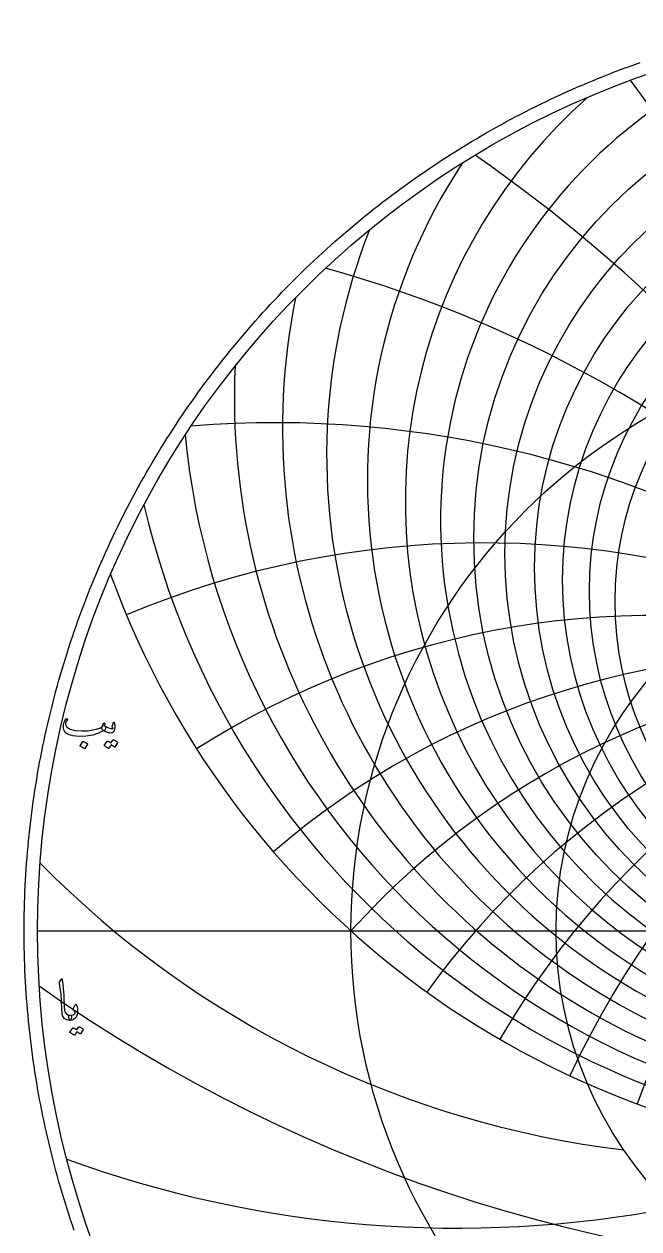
# Model space of a CAD drawing. Header units: millimetres. Extents: x -84 to 84, y -84 to 86.
# Drawn here: x -83.6 to -27.8, y -27.1 to 82.3 of the extents above; entities that cross this region are included whole.
import ezdxf

# ---------------------------------------------------------------- set-up
doc = ezdxf.new("R2010")
doc.units = ezdxf.units.MM
for name, color, linetype in [('CUT_OUTER', 1, 'Continuous'), ('ENGRAVE', 7, 'Continuous'), ('ENGRAVE_FINE', 8, 'Continuous'), ('TEXT', 5, 'Continuous')]:
    doc.layers.add(name, color=color, linetype=linetype)

msp = doc.modelspace()

# ---------------------------------------------------------------- linework, layer by layer
at = {"layer": 'CUT_OUTER'}
msp.add_lwpolyline([(-79.0268, -27.187), (-79.1921, -26.7016), (-79.3544, -26.2152), (-79.5138, -25.7278), (-79.6702, -25.2394), (-79.8235, -24.7501), (-79.9739, -24.2598), (-80.1212, -23.7686), (-80.2656, -23.2766), (-80.4069, -22.7836), (-80.5452, -22.2899), (-80.6804, -21.7952), (-80.8126, -21.2998), (-80.9418, -20.8035), (-81.0679, -20.3065), (-81.191, -19.8087), (-81.311, -19.3101), (-81.428, -18.8108), (-81.5419, -18.3108), (-81.6527, -17.8102), (-81.7604, -17.3088), (-81.8651, -16.8068), (-81.9667, -16.3042), (-82.0652, -15.8009), (-82.1606, -15.2971), (-82.2529, -14.7927), (-82.3421, -14.2877), (-82.4282, -13.7822), (-82.5112, -13.2762), (-82.5912, -12.7696), (-82.668, -12.2626), (-82.7416, -11.7552), (-82.8122, -11.2472), (-82.8797, -10.7389), (-82.944, -10.2302), (-83.0052, -9.721), (-83.0633, -9.2115), (-83.1182, -8.7017), (-83.1701, -8.1915), (-83.2188, -7.6811), (-83.2643, -7.1703), (-83.3068, -6.6593), (-83.3461, -6.148), (-83.3822, -5.6365), (-83.4152, -5.1247), (-83.4451, -4.6128), (-83.4718, -4.1007), (-83.4954, -3.5885), (-83.5159, -3.0761), (-83.5332, -2.5636), (-83.5473, -2.051), (-83.5583, -1.5383), (-83.5662, -1.0256), (-83.5709, -0.5128), (-83.5725, 0), (-83.5709, 0.5128), (-83.5662, 1.0256), (-83.5583, 1.5383), (-83.5473, 2.051), (-83.5332, 2.5636), (-83.5159, 3.0761), (-83.4954, 3.5885), (-83.4718, 4.1007), (-83.4451, 4.6128), (-83.4152, 5.1247), (-83.3822, 5.6365), (-83.3461, 6.148), (-83.3068, 6.6593), (-83.2643, 7.1703), (-83.2188, 7.6811), (-83.1701, 8.1915), (-83.1182, 8.7017), (-83.0633, 9.2115), (-83.0052, 9.721), (-82.944, 10.2302), (-82.8797, 10.7389), (-82.8122, 11.2472), (-82.7416, 11.7552), (-82.668, 12.2626), (-82.5912, 12.7696), (-82.5112, 13.2762), (-82.4282, 13.7822), (-82.3421, 14.2877), (-82.2529, 14.7927), (-82.1606, 15.2971), (-82.0652, 15.8009), (-81.9667, 16.3042), (-81.8651, 16.8068), (-81.7604, 17.3088), (-81.6527, 17.8102), (-81.5419, 18.3108), (-81.428, 18.8108), (-81.311, 19.3101), (-81.191, 19.8087), (-81.0679, 20.3065), (-80.9418, 20.8035), (-80.8126, 21.2998), (-80.6804, 21.7952), (-80.5452, 22.2899), (-80.4069, 22.7836), (-80.2656, 23.2766), (-80.1212, 23.7686), (-79.9739, 24.2598), (-79.8235, 24.7501), (-79.6702, 25.2394), (-79.5138, 25.7278), (-79.3544, 26.2152), (-79.1921, 26.7016), (-79.0268, 27.187), (-78.8585, 27.6714), (-78.6872, 28.1547), (-78.513, 28.637), (-78.3358, 29.1182), (-78.1556, 29.5983), (-77.9725, 30.0773), (-77.7865, 30.5552), (-77.5976, 31.0319), (-77.4057, 31.5075), (-77.2109, 31.9818), (-77.0132, 32.455), (-76.8126, 32.9269), (-76.6092, 33.3976), (-76.4028, 33.867), (-76.1936, 34.3352), (-75.9814, 34.8021), (-75.7665, 35.2676), (-75.5486, 35.7318), (-75.328, 36.1947), (-75.1045, 36.6563), (-74.8781, 37.1164), (-74.649, 37.5751), (-74.417, 38.0325), (-74.1823, 38.4884), (-73.9447, 38.9428), (-73.7044, 39.3958), (-73.4612, 39.8473), (-73.2154, 40.2973), (-72.9667, 40.7458), (-72.7153, 41.1927), (-72.4612, 41.6381), (-72.2044, 42.082), (-71.9448, 42.5242), (-71.6825, 42.9649), (-71.4175, 43.4039), (-71.1499, 43.8413), (-70.8795, 44.277), (-70.6065, 44.7111), (-70.3309, 45.1435), (-70.0525, 45.5742), (-69.7716, 46.0031), (-69.488, 46.4304), (-69.2018, 46.8559), (-68.913, 47.2796), (-68.6216, 47.7016), (-68.3276, 48.1217), (-68.0311, 48.5401), (-67.7319, 48.9566), (-67.4303, 49.3713), (-67.1261, 49.7841), (-66.8193, 50.195), (-66.5101, 50.6041), (-66.1983, 51.0112), (-65.8841, 51.4164), (-65.5674, 51.8197), (-65.2482, 52.2211), (-64.9265, 52.6204), (-64.6024, 53.0178), (-64.2759, 53.4132), (-63.9469, 53.8066), (-63.6156, 54.198), (-63.2818, 54.5873), (-62.9457, 54.9745), (-62.6072, 55.3597), (-62.2663, 55.7429), (-61.9231, 56.1239), (-61.5776, 56.5028), (-61.2297, 56.8795), (-60.8796, 57.2542), (-60.5271, 57.6266), (-60.1724, 57.9969), (-59.8154, 58.365), (-59.4562, 58.731), (-59.0947, 59.0947), (-58.731, 59.4562), (-58.365, 59.8154), (-57.9969, 60.1724), (-57.6266, 60.5271), (-57.2542, 60.8796), (-56.8795, 61.2297), (-56.5028, 61.5776), (-56.1239, 61.9231), (-55.7429, 62.2663), (-55.3597, 62.6072), (-54.9745, 62.9457), (-54.5873, 63.2818), (-54.198, 63.6156), (-53.8066, 63.9469), (-53.4132, 64.2759), (-53.0178, 64.6024), (-52.6204, 64.9265), (-52.2211, 65.2482), (-51.8197, 65.5674), (-51.4164, 65.8841), (-51.0112, 66.1983), (-50.6041, 66.5101), (-50.195, 66.8193), (-49.7841, 67.1261), (-49.3713, 67.4303), (-48.9566, 67.7319), (-48.5401, 68.0311), (-48.1217, 68.3276), (-47.7016, 68.6216), (-47.2796, 68.913), (-46.8559, 69.2018), (-46.4304, 69.488), (-46.0031, 69.7716), (-45.5742, 70.0525), (-45.1435, 70.3309), (-44.7111, 70.6065), (-44.277, 70.8795), (-43.8413, 71.1499), (-43.4039, 71.4175), (-42.9649, 71.6825), (-42.5242, 71.9448), (-42.082, 72.2044), (-41.6381, 72.4612), (-41.1927, 72.7153), (-40.7458, 72.9667), (-40.2973, 73.2154), (-39.8473, 73.4612), (-39.3958, 73.7044), (-38.9428, 73.9447), (-38.4884, 74.1823), (-38.0325, 74.417), (-37.5751, 74.649), (-37.1164, 74.8781), (-36.6563, 75.1045), (-36.1947, 75.328), (-35.7318, 75.5486), (-35.2676, 75.7665), (-34.8021, 75.9814), (-34.3352, 76.1936), (-33.867, 76.4028), (-33.3976, 76.6092), (-32.9269, 76.8126), (-32.455, 77.0132), (-31.9818, 77.2109), (-31.5075, 77.4057), (-31.0319, 77.5976), (-30.5552, 77.7865), (-30.0773, 77.9725), (-29.5983, 78.1556), (-29.1182, 78.3358), (-28.637, 78.513), (-28.1547, 78.6872), (-27.6714, 78.8585)], dxfattribs=at)
at = {"layer": 'ENGRAVE'}
msp.add_lwpolyline([(-82.35, 0), (82.35, 0)], dxfattribs=at)
for centre, radius in [((0, 0), 82.35), ((0, 34.2644), 39.9301), ((0, 0), 53.9054), ((0, 0), 35.2859)]:
    msp.add_circle(centre, radius, dxfattribs=at)
for centre, radius, start, end in [((0, 43.17), 56.1115, 158.578774, 21.421226), ((0, 59.8681), 80.5604, 199.959035, 340.040965), ((0, -48.5367), 72.5369, 42, 138), ((0, -48.5367), 72.5369, 42, 138), ((-18.4387, 68.8141), 89.3373, 224.535726, 263.111304), ((-44.2224, 76.5954), 103.5774, 249.96829, 280.828753)]:
    msp.add_arc(centre, radius, start, end, dxfattribs=at)
at = {"layer": 'ENGRAVE_FINE'}
for centre, radius in [((0, 35.6681), 42.7648), ((0, 33.0042), 37.2467), ((0, 31.8713), 34.6964), ((0, 30.8518), 32.2634), ((0, 29.934), 29.934)]:
    msp.add_circle(centre, radius, dxfattribs=at)
for centre, radius, start, end in [((0, 37.2347), 45.7724, 104.505507, 75.494493), ((-199.2936, -48.5367), 212.0838, 7.744385, 36.376389), ((-199.2936, -48.5367), 212.0838, 7.744385, 36.376389), ((0, 38.9874), 48.9782, 131.44749, 48.55251), ((-125.6376, -48.5367), 145.0738, 11.745134, 55.103196), ((-125.6376, -48.5367), 145.0738, 11.745134, 55.103196), ((0, 40.9545), 52.4125, 146.69677, 33.30323), ((-86.4461, -48.5367), 112.8474, 15.907198, 74.457561), ((-86.4461, -48.5367), 112.8474, 15.907198, 74.457561), ((0, 45.6757), 60.1196, 168.649585, 11.350415), ((0, 48.5238), 64.4913, 177.547342, 2.452658), ((-60.8657, -48.5367), 94.6902, 20.296793, 94.565762), ((-60.8657, -48.5367), 94.6902, 20.296793, 94.565762), ((60.8657, -48.5367), 94.6902, 85.434238, 159.703207), ((60.8657, -48.5367), 94.6902, 85.434238, 159.703207), ((0, 51.7793), 69.2943, 185.608142, 354.391858), ((0, 55.5252), 74.6141, 193.034463, 346.965537), ((-41.8792, -48.5367), 83.7584, 24.992282, 112.762358), ((-41.8792, -48.5367), 83.7584, 24.992282, 112.762358), ((41.8792, -48.5367), 83.7584, 67.237642, 155.007718), ((41.8792, -48.5367), 83.7584, 67.237642, 155.007718), ((-26.4013, -48.5367), 77.1922, 30.089288, 122.535602), ((-26.4013, -48.5367), 77.1922, 30.089288, 122.535602), ((26.4013, -48.5367), 77.1922, 57.464398, 149.910712), ((26.4013, -48.5367), 77.1922, 57.464398, 149.910712), ((-12.7902, -48.5367), 73.6559, 35.707517, 130.834526), ((-12.7902, -48.5367), 73.6559, 35.707517, 130.834526), ((12.7902, -48.5367), 73.6559, 49.165474, 144.292483), ((12.7902, -48.5367), 73.6559, 49.165474, 144.292483), ((0, 111.2414), 142.3637, 234.73332, 305.26668)]:
    msp.add_arc(centre, radius, start, end, dxfattribs=at)
at = {"layer": 'TEXT'}
for points in [[(-76.2702, 18.6455), (-76.2651, 18.6429), (-76.2604, 18.6403), (-76.2561, 18.6377), (-76.252, 18.6351), (-76.2479, 18.6322), (-76.2436, 18.6286), (-76.2388, 18.6244), (-76.2338, 18.6196), (-76.1919, 18.5702), (-76.1754, 18.5001), (-76.1841, 18.4092), (-76.2182, 18.2975), (-76.2497, 18.2296), (-76.2819, 18.1871), (-76.3147, 18.1699), (-76.3481, 18.178), (-76.365, 18.1861), (-76.3793, 18.1897), (-76.391, 18.1887), (-76.4001, 18.1832), (-76.826, 17.9501), (-77.3351, 17.7858), (-77.9273, 17.6903), (-78.6027, 17.6637), (-79.1488, 17.7105), (-79.5611, 17.8351), (-79.8397, 18.0377), (-79.9845, 18.3183), (-80.0069, 18.4507), (-80.0118, 18.5832), (-79.9991, 18.7157), (-79.9689, 18.8481), (-79.9277, 18.9653), (-79.8767, 19.0728), (-79.816, 19.1705), (-79.7455, 19.2585), (-79.7322, 19.2696), (-79.7183, 19.2767), (-79.7036, 19.2799), (-79.6884, 19.2793), (-79.6741, 19.2731), (-79.6624, 19.265), (-79.6533, 19.2549), (-79.6468, 19.2429), (-79.6439, 19.2312), (-79.6455, 19.217), (-79.6517, 19.2001), (-79.6624, 19.1806), (-79.7377, 19.0702), (-79.7871, 18.9624), (-79.8105, 18.8572), (-79.8079, 18.7546), (-79.6845, 18.4975), (-79.3975, 18.3131), (-78.9468, 18.2014), (-78.3325, 18.1624), (-78.1639, 18.165), (-77.9955, 18.1728), (-77.8275, 18.1858), (-77.6598, 18.204), (-77.4934, 18.2273), (-77.3293, 18.2559), (-77.1674, 18.2897), (-77.0078, 18.3286), (-76.853, 18.3728), (-76.726, 18.417), (-76.627, 18.4611), (-76.5559, 18.5053), (-76.5285, 18.5286), (-76.5033, 18.5572), (-76.4804, 18.591), (-76.4598, 18.6299), (-76.4405, 18.6734), (-76.4215, 18.7209), (-76.4028, 18.7722), (-76.3845, 18.8273), (-76.3773, 18.8442), (-76.3663, 18.8585), (-76.3513, 18.8702), (-76.3325, 18.8793), (-76.3124, 18.8842), (-76.2936, 18.8832), (-76.276, 18.8764), (-76.2598, 18.8637), (-76.2468, 18.8462), (-76.239, 18.8247), (-76.2364, 18.7994), (-76.239, 18.7702)], [(-76.426, 18.2299), (-76.4825, 18.2835), (-76.5117, 18.3507), (-76.5137, 18.4316), (-76.4884, 18.526), (-76.4335, 18.6108), (-76.3832, 18.6624), (-76.3374, 18.6809), (-76.2962, 18.6663), (-76.1013, 18.5374), (-75.9065, 18.4468), (-75.7117, 18.3946), (-75.5169, 18.3806), (-75.5101, 18.3819), (-75.5052, 18.3858), (-75.5023, 18.3923), (-75.5013, 18.4014), (-75.5062, 18.4186), (-75.5208, 18.4442), (-75.5452, 18.4783), (-75.5793, 18.5209), (-75.5858, 18.5338), (-75.5897, 18.5468), (-75.591, 18.5598), (-75.5897, 18.5728), (-75.465, 18.9312), (-75.4591, 18.9449), (-75.452, 18.9546), (-75.4436, 18.9605), (-75.4338, 18.9624), (-75.4241, 18.9608), (-75.4156, 18.9559), (-75.4085, 18.9478), (-75.4026, 18.9364), (-75.3637, 18.8199), (-75.3403, 18.704), (-75.3325, 18.5887), (-75.3403, 18.4741), (-75.3656, 18.3316), (-75.4, 18.2157), (-75.4436, 18.1264), (-75.4961, 18.0637), (-75.5361, 18.0293), (-75.5728, 18.004), (-75.6062, 17.9877), (-75.6364, 17.9806), (-75.8104, 17.9767), (-76, 18.017), (-76.2052, 18.1014), (-76.426, 18.2299)], [(-78.239, 17.2014), (-78.2325, 17.2079), (-78.2234, 17.2118), (-78.2118, 17.213), (-78.1975, 17.2118), (-78.0965, 17.1708), (-78.0014, 17.1208), (-77.9121, 17.0618), (-77.8286, 16.9936), (-77.8205, 16.9832), (-77.8169, 16.9728), (-77.8179, 16.9624), (-77.8234, 16.952), (-78.0676, 16.5572), (-78.0767, 16.5478), (-78.0884, 16.5455), (-78.1027, 16.5504), (-78.1195, 16.5624), (-78.1342, 16.5728), (-78.1572, 16.5884), (-78.1887, 16.6091), (-78.2286, 16.6351), (-78.2777, 16.6663), (-78.3364, 16.7027), (-78.4049, 16.7442), (-78.4832, 16.791), (-78.4936, 16.7988), (-78.4988, 16.8066), (-78.4988, 16.8143), (-78.4936, 16.8221)], [(-75.5013, 17.3468), (-75.4949, 17.3533), (-75.4858, 17.3572), (-75.4741, 17.3585), (-75.4598, 17.3572), (-75.4086, 17.3381), (-75.3591, 17.3169), (-75.3112, 17.2939), (-75.265, 17.2689), (-75.22, 17.2416), (-75.176, 17.2118), (-75.133, 17.1793), (-75.091, 17.1442), (-75.0828, 17.1335), (-75.0793, 17.1221), (-75.0802, 17.1101), (-75.0858, 17.0975), (-75.3351, 16.7027), (-75.3419, 16.6975), (-75.352, 16.6975), (-75.3653, 16.7027), (-75.3819, 16.713), (-75.3932, 16.7226), (-75.4117, 16.7358), (-75.4374, 16.7525), (-75.4702, 16.7728), (-75.5104, 16.797), (-75.5585, 16.8254), (-75.6143, 16.858), (-75.678, 16.8949), (-75.8754, 16.5884), (-75.8845, 16.579), (-75.8962, 16.5767), (-75.9104, 16.5816), (-75.9273, 16.5936), (-75.9419, 16.604), (-75.965, 16.6195), (-75.9965, 16.6403), (-76.0364, 16.6663), (-76.0854, 16.6975), (-76.1442, 16.7338), (-76.2127, 16.7754), (-76.291, 16.8221), (-76.2991, 16.8299), (-76.3026, 16.8377), (-76.3017, 16.8455), (-76.2962, 16.8533), (-76.0416, 17.2325), (-76.0351, 17.239), (-76.026, 17.2429), (-76.0143, 17.2442), (-76, 17.2429), (-75.9565, 17.2288), (-75.9143, 17.2124), (-75.8734, 17.1937), (-75.8338, 17.1728), (-75.7955, 17.1499), (-75.7585, 17.1254), (-75.7228, 17.0993), (-75.6884, 17.0715)], [(-80.1839, -4.3781), (-80.1738, -4.3625), (-80.1644, -4.3521), (-80.1556, -4.3469), (-80.1475, -4.3469), (-80.1352, -4.3537), (-80.1241, -4.3742), (-80.1144, -4.4083), (-80.1059, -4.456), (-80.0631, -4.844), (-80.028, -5.2028), (-80.0008, -5.5323), (-79.9813, -5.8326), (-79.9688, -6.0894), (-79.9572, -6.3196), (-79.9467, -6.5232), (-79.9371, -6.7002), (-79.9288, -6.8505), (-79.9222, -6.9742), (-79.9171, -7.0713), (-79.9137, -7.1417), (-79.8676, -7.3528), (-79.7657, -7.508), (-79.6079, -7.6073), (-79.3943, -7.6508), (-79.3348, -7.6664), (-79.2969, -7.7028), (-79.2803, -7.7599), (-79.2852, -7.8378), (-79.3095, -7.9606), (-79.3358, -8.0482), (-79.3641, -8.1008), (-79.3943, -8.1184), (-79.6949, -8.0787), (-79.9163, -7.9599), (-80.0585, -7.7619), (-80.1215, -7.4846), (-80.1314, -7.352), (-80.1404, -7.219), (-80.1483, -7.0857), (-80.1553, -6.9521), (-80.1616, -6.8182), (-80.1676, -6.6839), (-80.1733, -6.5494), (-80.1787, -6.4145), (-80.1884, -6.1571), (-80.2021, -5.9255), (-80.2196, -5.7195), (-80.241, -5.5391), (-80.2663, -5.3659), (-80.2956, -5.1813), (-80.3287, -4.9854), (-80.3657, -4.7781), (-80.3706, -4.7407), (-80.3696, -4.7066), (-80.3628, -4.6758), (-80.3501, -4.6482)], [(-79.0826, -7.0222), (-78.9371, -6.7002), (-78.9157, -6.6648), (-78.893, -6.6521), (-78.8689, -6.6622), (-78.8436, -6.695), (-78.7969, -6.7932), (-78.7605, -6.8956), (-78.7345, -7.0023), (-78.7189, -7.1132), (-78.7141, -7.2289), (-78.7202, -7.3502), (-78.7374, -7.477), (-78.7657, -7.6093), (-78.8517, -7.832), (-78.9852, -7.9911), (-79.166, -8.0865), (-79.3943, -8.1184), (-79.4206, -8.1018), (-79.4475, -8.0521), (-79.4751, -7.9693), (-79.5033, -7.8534), (-79.5115, -7.7914), (-79.5098, -7.7404), (-79.4985, -7.7005), (-79.4774, -7.6716), (-79.4605, -7.6606), (-79.441, -7.6534), (-79.4189, -7.6502), (-79.3943, -7.6508), (-79.2504, -7.6463), (-79.1254, -7.6171), (-79.0193, -7.5632), (-78.9319, -7.4846), (-78.928, -7.4784), (-78.9267, -7.4703), (-78.928, -7.4602), (-78.9319, -7.4482), (-78.9524, -7.3748), (-78.9826, -7.3002), (-79.0225, -7.2242), (-79.0722, -7.1469), (-79.0884, -7.1177), (-79.0956, -7.0872), (-79.0936, -7.0554), (-79.0826, -7.0222)], [(-78.6202, -8.7054), (-78.6137, -8.6989), (-78.6046, -8.695), (-78.593, -8.6937), (-78.5787, -8.695), (-78.5275, -8.7141), (-78.478, -8.7352), (-78.4301, -8.7583), (-78.3839, -8.7833), (-78.3389, -8.8106), (-78.2949, -8.8404), (-78.2519, -8.8729), (-78.2098, -8.908), (-78.2017, -8.9187), (-78.1981, -8.9301), (-78.1991, -8.9421), (-78.2046, -8.9547), (-78.454, -9.3495), (-78.4608, -9.3547), (-78.4709, -9.3547), (-78.4842, -9.3495), (-78.5007, -9.3391), (-78.5121, -9.3296), (-78.5306, -9.3164), (-78.5563, -9.2997), (-78.5891, -9.2794), (-78.6293, -9.2552), (-78.6774, -9.2268), (-78.7332, -9.1942), (-78.7969, -9.1573), (-78.9943, -9.4638), (-79.0033, -9.4732), (-79.015, -9.4755), (-79.0293, -9.4706), (-79.0462, -9.4586), (-79.0608, -9.4482), (-79.0839, -9.4327), (-79.1154, -9.4119), (-79.1553, -9.3859), (-79.2043, -9.3547), (-79.2631, -9.3184), (-79.3316, -9.2768), (-79.4098, -9.2301), (-79.418, -9.2223), (-79.4215, -9.2145), (-79.4206, -9.2067), (-79.415, -9.1989), (-79.1605, -8.8197), (-79.154, -8.8132), (-79.1449, -8.8093), (-79.1332, -8.808), (-79.1189, -8.8093), (-79.0754, -8.8234), (-79.0332, -8.8398), (-78.9923, -8.8585), (-78.9527, -8.8794), (-78.9144, -8.9023), (-78.8774, -8.9268), (-78.8417, -8.9529), (-78.8072, -8.9807)]]:
    msp.add_lwpolyline(points, close=True, dxfattribs=at)

doc.saveas('drawing.dxf')
